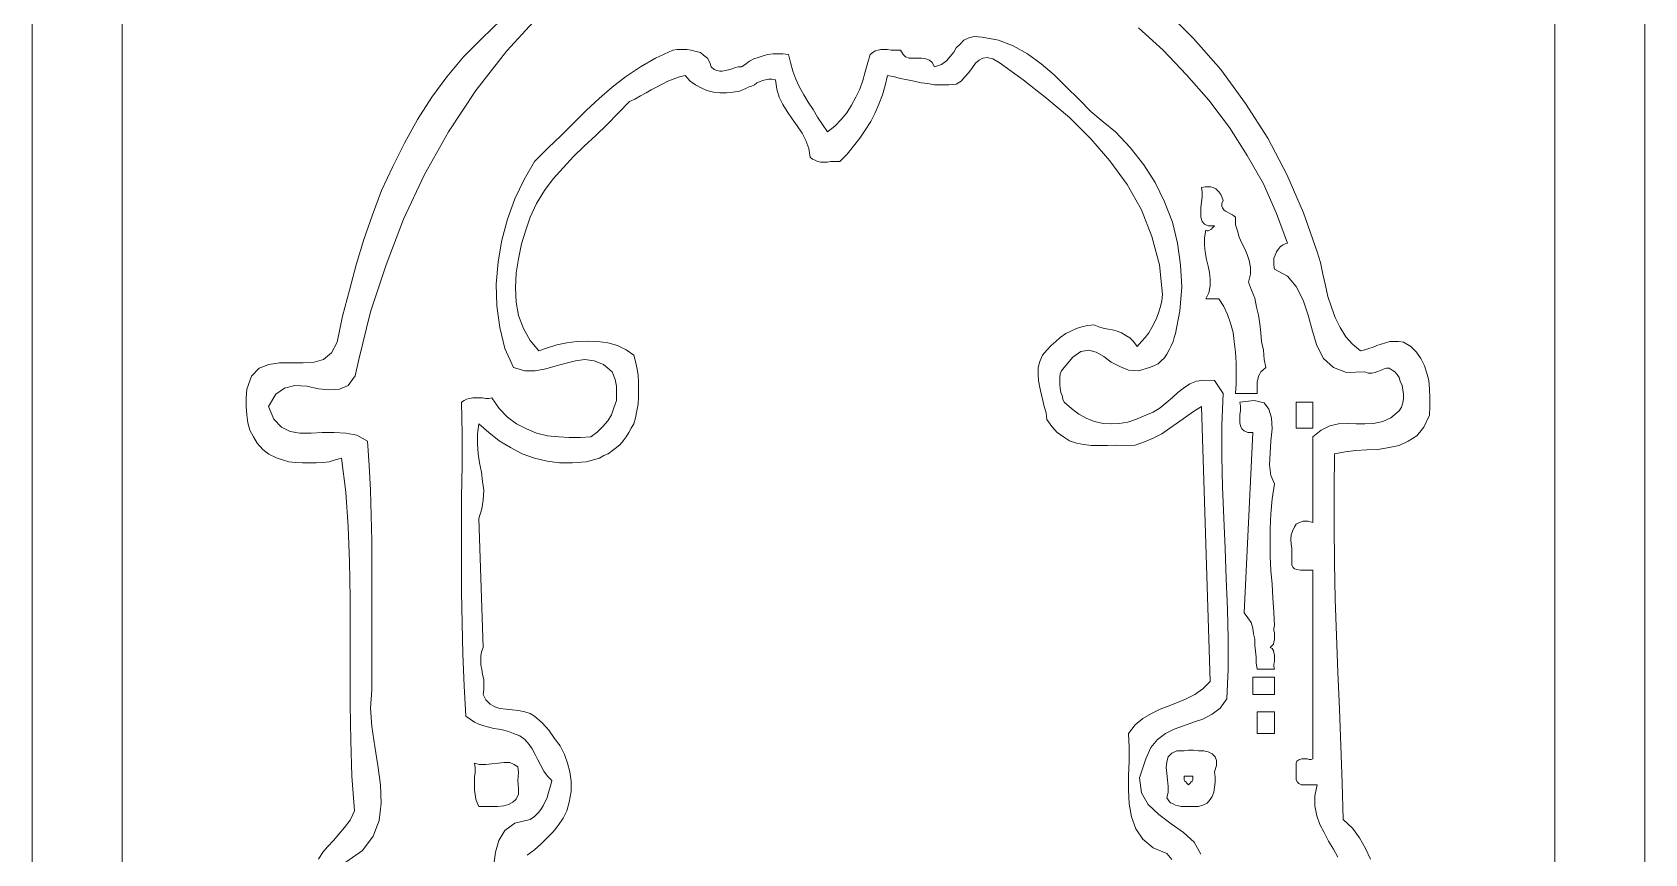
# Model space of a CAD drawing. Header units: millimetres. Extents: x -102 to 1947, y 0 to 1377.
# Drawn here: x 1320.8 to 1607.7, y 926.6 to 1072.8 of the extents above; entities that cross this region are included whole.
import ezdxf

# ---------------------------------------------------------------- set-up
doc = ezdxf.new("R2010")
doc.units = ezdxf.units.MM
doc.layers.add('ceco.net 341', color=7, linetype='Continuous', lineweight=5)

# ---------------------------------------------------------------- blocks, each defined once
blk = doc.blocks.new('A$C00E300AF')
for p, q in [((-210.33, 1485.83), (-208.56, 1486.71)), ((-208.56, 1486.71), (-206.58, 1487.15)), ((-206.58, 1487.15), (-203.71, 1486.93)), ((-203.71, 1486.93), (-197.99, 1485.83)), ((-320.07, 1479.44), (-313.9, 1482.3)), ((-313.9, 1482.3), (-312.35, 1482.52)), ((-312.35, 1482.52), (-310.59, 1482.52)), ((-310.59, 1482.52), (-308.83, 1482.52)), ((-308.83, 1482.52), (-307.29, 1482.3)), ((-307.29, 1482.3), (-305.52, 1481.86)), ((-305.52, 1481.86), (-303.98, 1481.42)), ((-303.98, 1481.42), (-302.88, 1480.54)), ((-281.72, 1480.32), (-280.18, 1480.76)), ((-280.18, 1480.76), (-278.2, 1480.98)), ((-278.2, 1480.98), (-276.43, 1480.98)), ((-276.43, 1480.98), (-274.67, 1480.98)), ((-274.67, 1480.98), (-272.69, 1480.76)), ((-272.69, 1480.76), (-272.03, 1477.89)), ((-244.48, 1477.89), (-243.6, 1480.76)), ((-243.6, 1480.76), (-242.72, 1481.42)), ((-242.72, 1481.42), (-241.84, 1482.08)), ((-241.84, 1482.08), (-240.74, 1482.3)), ((-240.74, 1482.3), (-239.85, 1482.52)), ((-239.85, 1482.52), (-238.53, 1482.52)), ((-238.53, 1482.52), (-237.43, 1482.52)), ((-237.43, 1482.52), (-236.11, 1482.3)), ((-236.11, 1482.3), (-235.01, 1482.3)), ((-235.01, 1482.3), (-233.9, 1482.3)), ((-233.9, 1482.3), (-232.8, 1482.3)), ((-232.8, 1482.3), (-231.92, 1480.76)), ((-231.92, 1480.76), (-231.04, 1479.88)), ((-215.17, 1480.1), (-213.85, 1481.64)), ((-213.85, 1481.64), (-212.97, 1483.18)), ((-212.97, 1483.18), (-211.65, 1484.5)), ((-211.65, 1484.5), (-210.33, 1485.83)), ((-197.99, 1485.83), (-192.7, 1483.84)), ((-192.7, 1483.84), (-187.63, 1480.98)), ((-187.63, 1480.98), (-182.78, 1477.45)), ((-330.64, 1472.83), (-325.35, 1476.35)), ((-325.35, 1476.35), (-320.07, 1479.44)), ((-302.88, 1480.54), (-301.56, 1479.44)), ((-301.56, 1479.44), (-300.67, 1477.89)), ((-300.67, 1477.89), (-300.23, 1476.35)), ((-300.23, 1476.35), (-299.13, 1475.47)), ((-299.13, 1475.47), (-298.25, 1475.03)), ((-298.25, 1475.03), (-297.15, 1474.81)), ((-296.27, 1474.81), (-294.94, 1475.03)), ((-294.94, 1475.03), (-294.06, 1475.25)), ((-294.06, 1475.25), (-292.74, 1475.69)), ((-292.74, 1475.69), (-291.64, 1476.13)), ((-291.64, 1476.13), (-290.54, 1476.35)), ((-290.54, 1476.35), (-289.44, 1476.35)), ((-289.44, 1476.35), (-288.11, 1477.23)), ((-288.11, 1477.23), (-286.57, 1478.33)), ((-286.57, 1478.33), (-285.03, 1479.22)), ((-285.03, 1479.22), (-283.49, 1479.66)), ((-283.49, 1479.66), (-281.72, 1480.32)), ((-272.03, 1477.89), (-271.15, 1474.81)), ((-245.36, 1474.59), (-244.48, 1477.89)), ((-231.04, 1479.88), (-229.72, 1479.44)), ((-229.72, 1479.44), (-228.17, 1479.44)), ((-228.17, 1479.44), (-226.85, 1479.44)), ((-226.85, 1479.44), (-225.31, 1479.44)), ((-225.31, 1479.44), (-223.77, 1479.22)), ((-223.77, 1479.22), (-222.45, 1478.78)), ((-222.45, 1478.78), (-221.56, 1477.89)), ((-221.56, 1477.89), (-220.68, 1476.35)), ((-220.68, 1476.35), (-218.26, 1477.23)), ((-218.26, 1477.23), (-216.5, 1478.55)), ((-216.5, 1478.55), (-215.17, 1480.1)), ((-182.78, 1477.45), (-178.15, 1473.49)), ((-340.12, 1465.11), (-335.49, 1469.08)), ((-335.49, 1469.08), (-330.64, 1472.83)), ((-297.15, 1474.81), (-296.27, 1474.81)), ((-271.15, 1474.81), (-270.04, 1471.94)), ((-270.04, 1471.94), (-268.72, 1469.08)), ((-268.72, 1469.08), (-267.18, 1466.43)), ((-247.35, 1468.42), (-246.24, 1471.5)), ((-246.24, 1471.5), (-245.36, 1474.59)), ((-178.15, 1473.49), (-173.75, 1469.08)), ((-173.75, 1469.08), (-169.34, 1464.89)), ((-344.53, 1460.93), (-340.12, 1465.11)), ((-267.18, 1466.43), (-265.64, 1463.79)), ((-265.64, 1463.79), (-263.87, 1461.15)), ((-250.21, 1462.69), (-248.67, 1465.55)), ((-248.67, 1465.55), (-247.35, 1468.42)), ((-169.34, 1464.89), (-165.15, 1460.49)), ((-348.93, 1456.52), (-344.53, 1460.93)), ((-263.87, 1461.15), (-262.33, 1458.5)), ((-262.33, 1458.5), (-260.57, 1455.86)), ((-256.16, 1455.2), (-253.96, 1457.62)), ((-253.96, 1457.62), (-251.97, 1460.04)), ((-251.97, 1460.04), (-250.21, 1462.69)), ((-165.15, 1460.49), (-160.74, 1456.74)), ((-358.19, 1447.48), (-353.56, 1451.89)), ((-353.56, 1451.89), (-348.93, 1456.52)), ((-260.57, 1455.86), (-258.81, 1453.21)), ((-258.81, 1453.21), (-256.16, 1455.2)), ((-160.74, 1456.74), (-156.34, 1453.21)), ((-156.34, 1453.21), (-151.05, 1447.7)), ((-363.04, 1442.64), (-358.19, 1447.48)), ((-151.05, 1447.7), (-146.2, 1441.53)), ((-366.78, 1436.25), (-363.04, 1442.64)), ((-146.2, 1441.53), (-142.23, 1435.14)), ((-370.09, 1429.41), (-366.78, 1436.25)), ((-142.23, 1435.14), (-138.93, 1428.31)), ((-372.73, 1422.14), (-370.09, 1429.41)), ((-125.71, 1433.38), (-124.38, 1433.6)), ((-125.49, 1431.84), (-125.71, 1433.38)), ((-125.71, 1428.31), (-125.49, 1430.08)), ((-125.49, 1430.08), (-125.49, 1431.84)), ((-124.38, 1433.6), (-123.28, 1433.6)), ((-123.28, 1433.6), (-122.4, 1433.6)), ((-122.4, 1433.6), (-121.52, 1433.38)), ((-121.52, 1433.38), (-120.64, 1432.94)), ((-120.64, 1432.94), (-119.98, 1432.28)), ((-119.98, 1432.28), (-119.54, 1431.84)), ((-119.54, 1431.84), (-118.88, 1430.96)), ((-118.88, 1430.96), (-118.43, 1430.08)), ((-118.43, 1430.08), (-117.99, 1428.75)), ((-138.93, 1428.31), (-136.06, 1421.04)), ((-125.93, 1426.33), (-125.71, 1428.31)), ((-125.93, 1424.35), (-125.93, 1426.33)), ((-125.93, 1422.8), (-125.93, 1424.35)), ((-117.99, 1428.75), (-118.43, 1427.65)), ((-118.43, 1427.65), (-118.43, 1426.77)), ((-118.43, 1426.77), (-118.21, 1426.11)), ((-118.21, 1426.11), (-117.77, 1425.45)), ((-117.77, 1425.45), (-117.11, 1425.01)), ((-117.11, 1425.01), (-116.45, 1424.57)), ((-116.45, 1424.57), (-115.57, 1424.13)), ((-115.57, 1424.13), (-114.69, 1423.68)), ((-114.69, 1423.68), (-114.03, 1423.24)), ((-114.03, 1423.24), (-113.59, 1422.8)), ((-374.72, 1414.65), (-372.73, 1422.14)), ((-136.06, 1421.04), (-134.3, 1413.55)), ((-125.49, 1421.26), (-125.93, 1422.8)), ((-124.6, 1420.38), (-125.49, 1421.26)), ((-123.28, 1419.72), (-124.6, 1420.38)), ((-124.6, 1415.53), (-124.16, 1418.18)), ((-124.16, 1418.18), (-123.72, 1417.96)), ((-123.72, 1417.96), (-123.28, 1417.96)), ((-121.08, 1419.72), (-123.28, 1419.72)), ((-123.28, 1417.96), (-122.84, 1418.18)), ((-122.84, 1418.18), (-122.4, 1418.4)), ((-122.4, 1418.4), (-122.18, 1418.62)), ((-122.18, 1418.62), (-121.74, 1419.06)), ((-121.74, 1419.06), (-121.52, 1419.28)), ((-121.52, 1419.28), (-121.08, 1419.72)), ((-113.59, 1422.8), (-113.59, 1420.16)), ((-113.59, 1420.16), (-112.93, 1417.96)), ((-112.93, 1417.96), (-112.26, 1415.75)), ((-376.04, 1406.94), (-374.72, 1414.65)), ((-134.3, 1413.55), (-133.2, 1405.84)), ((-124.6, 1412.89), (-124.6, 1415.53)), ((-124.38, 1410.46), (-124.6, 1412.89)), ((-112.26, 1415.75), (-111.38, 1413.55)), ((-111.38, 1413.55), (-110.28, 1411.56)), ((-376.7, 1399), (-376.04, 1406.94)), ((-123.94, 1407.82), (-124.38, 1410.46)), ((-123.28, 1405.39), (-123.94, 1407.82)), ((-110.28, 1411.56), (-109.4, 1409.58)), ((-109.4, 1409.58), (-108.74, 1407.38)), ((-108.74, 1407.38), (-108.3, 1404.95)), ((-133.2, 1405.84), (-132.76, 1397.9)), ((-122.84, 1403.19), (-123.28, 1405.39)), ((-122.62, 1400.77), (-122.84, 1403.19)), ((-122.62, 1398.34), (-122.62, 1400.77)), ((-108.3, 1402.53), (-108.96, 1399.67)), ((-108.3, 1404.95), (-108.3, 1402.53)), ((-376.48, 1391.29), (-376.7, 1399)), ((-132.76, 1397.9), (-133.42, 1389.53)), ((-124.16, 1393.72), (-123.06, 1395.92)), ((-123.06, 1395.92), (-122.62, 1398.34)), ((-108.96, 1399.67), (-107.86, 1396.8)), ((-107.86, 1396.8), (-106.76, 1393.94)), ((-375.38, 1383.58), (-376.48, 1391.29)), ((-133.42, 1389.53), (-134.96, 1381.37)), ((-119.54, 1393.72), (-124.16, 1393.72)), ((-117.77, 1391.07), (-119.54, 1393.72)), ((-116.45, 1388.21), (-117.77, 1391.07)), ((-106.76, 1393.94), (-106.09, 1390.85)), ((-106.09, 1390.85), (-105.43, 1387.99)), ((-373.61, 1376.09), (-375.38, 1383.58)), ((-115.35, 1385.12), (-116.45, 1388.21)), ((-114.47, 1381.82), (-115.35, 1385.12)), ((-105.43, 1387.99), (-104.99, 1384.9)), ((-104.99, 1384.9), (-104.55, 1381.6)), ((-135.84, 1378.51), (-136.5, 1376.97)), ((-135.4, 1380.05), (-135.84, 1378.51)), ((-134.96, 1381.37), (-135.4, 1380.05)), ((-114.03, 1378.51), (-114.47, 1381.82)), ((-113.59, 1374.76), (-114.03, 1378.51)), ((-104.55, 1381.6), (-104.33, 1378.51)), ((-104.33, 1378.51), (-103.67, 1375.43)), ((-370.53, 1369.26), (-373.61, 1376.09)), ((-348.49, 1371.68), (-351.8, 1370.8)), ((-345.19, 1372.12), (-348.49, 1371.68)), ((-341.88, 1371.68), (-345.19, 1372.12)), ((-338.58, 1370.36), (-341.88, 1371.68)), ((-171.54, 1373), (-174.63, 1369.26)), ((-168.68, 1374.98), (-171.54, 1373)), ((-165.81, 1375.43), (-168.68, 1374.98)), ((-163.17, 1374.76), (-165.81, 1375.43)), ((-160.52, 1373.22), (-163.17, 1374.76)), ((-157.88, 1371.24), (-160.52, 1373.22)), ((-140.03, 1371.68), (-141.13, 1370.58)), ((-138.93, 1372.78), (-140.03, 1371.68)), ((-138.05, 1374.1), (-138.93, 1372.78)), ((-137.17, 1375.65), (-138.05, 1374.1)), ((-136.5, 1376.97), (-137.17, 1375.65)), ((-113.37, 1371.02), (-113.59, 1374.76)), ((-103.67, 1375.43), (-103.45, 1372.12)), ((-103.45, 1372.12), (-102.79, 1369.26)), ((-366.56, 1368.15), (-370.53, 1369.26)), ((-362.82, 1368.15), (-366.56, 1368.15)), ((-359.07, 1368.81), (-362.82, 1368.15)), ((-355.32, 1369.92), (-359.07, 1368.81)), ((-351.8, 1370.8), (-355.32, 1369.92)), ((-335.49, 1367.71), (-338.58, 1370.36)), ((-334.39, 1365.07), (-335.49, 1367.71)), ((-175.95, 1367.05), (-176.17, 1365.73)), ((-175.51, 1368.15), (-175.95, 1367.05)), ((-174.63, 1369.26), (-175.51, 1368.15)), ((-154.79, 1369.7), (-157.88, 1371.24)), ((-151.71, 1368.37), (-154.79, 1369.7)), ((-148.18, 1368.15), (-151.71, 1368.37)), ((-144.22, 1369.26), (-148.18, 1368.15)), ((-142.67, 1369.92), (-144.22, 1369.26)), ((-141.13, 1370.58), (-142.67, 1369.92)), ((-113.37, 1367.27), (-113.37, 1371.02)), ((-113.37, 1363.53), (-113.37, 1367.27)), ((-105.43, 1366.17), (-105.65, 1365.07)), ((-104.99, 1367.05), (-105.43, 1366.17)), ((-104.55, 1367.71), (-104.99, 1367.05)), ((-103.89, 1368.37), (-104.55, 1367.71)), ((-102.79, 1369.26), (-103.89, 1368.37)), ((-333.95, 1362.64), (-334.39, 1365.07)), ((-333.95, 1360), (-333.95, 1362.64)), ((-176.17, 1365.73), (-176.17, 1364.41)), ((-176.17, 1364.41), (-176.17, 1363.08)), ((-176.17, 1363.08), (-175.95, 1361.98)), ((-175.95, 1361.98), (-175.73, 1360.44)), ((-175.73, 1360.44), (-175.29, 1359.34)), ((-136.06, 1358.68), (-134.08, 1360.44)), ((-134.08, 1360.44), (-132.1, 1361.98)), ((-132.1, 1361.98), (-129.89, 1363.53)), ((-129.89, 1363.53), (-127.47, 1364.41)), ((-127.47, 1364.41), (-124.6, 1364.85)), ((-124.6, 1364.85), (-121.08, 1364.63)), ((-121.08, 1364.63), (-117.99, 1360)), ((-113.59, 1360), (-113.37, 1363.53)), ((-105.65, 1365.07), (-105.87, 1364.19)), ((-105.87, 1364.19), (-105.87, 1363.08)), ((-105.87, 1363.08), (-105.87, 1361.98)), ((-105.87, 1361.98), (-105.87, 1361.1)), ((-105.87, 1361.1), (-105.87, 1360)), ((-389.04, 1356.91), (-388.16, 1357.58)), ((-388.82, 1345.68), (-389.04, 1356.91)), ((-388.16, 1357.58), (-387.28, 1358.02)), ((-387.28, 1358.02), (-386.17, 1358.24)), ((-386.17, 1358.24), (-385.07, 1358.46)), ((-385.07, 1358.46), (-383.97, 1358.46)), ((-383.97, 1358.46), (-382.87, 1358.46)), ((-382.87, 1358.46), (-381.55, 1358.46)), ((-381.55, 1358.46), (-380.45, 1358.24)), ((-380.45, 1358.24), (-379.34, 1358.24)), ((-379.34, 1358.24), (-378.24, 1358.46)), ((-378.24, 1358.46), (-375.6, 1354.71)), ((-375.6, 1354.71), (-372.73, 1351.63)), ((-335.71, 1352.51), (-334.83, 1354.93)), ((-334.83, 1354.93), (-333.95, 1357.58)), ((-333.95, 1357.58), (-333.95, 1360)), ((-175.29, 1359.34), (-175.07, 1358.02)), ((-175.07, 1358.02), (-174.63, 1356.91)), ((-174.63, 1356.91), (-171.98, 1354.71)), ((-171.98, 1354.71), (-169.34, 1352.73)), ((-142.89, 1353.39), (-140.47, 1354.93)), ((-140.47, 1354.93), (-138.27, 1356.69)), ((-138.27, 1356.69), (-136.06, 1358.68)), ((-117.99, 1360), (-118.43, 1348.76)), ((-105.87, 1360), (-113.59, 1360)), ((-112.04, 1356.91), (-106.98, 1357.58)), ((-111.82, 1355.59), (-112.04, 1356.91)), ((-111.82, 1354.05), (-111.82, 1355.59)), ((-106.98, 1357.58), (-103.45, 1356.69)), ((-103.45, 1356.69), (-101.69, 1354.49)), ((-101.69, 1354.49), (-100.81, 1351.41)), ((-91.99, 1356.91), (-86.04, 1356.91)), ((-91.99, 1347.66), (-91.99, 1356.91)), ((-86.04, 1356.91), (-86.04, 1347.66)), ((-372.73, 1351.63), (-369.43, 1349.2)), ((-369.43, 1349.2), (-365.9, 1347.44)), ((-338.8, 1348.32), (-337.03, 1350.3)), ((-337.03, 1350.3), (-335.71, 1352.51)), ((-169.34, 1352.73), (-166.47, 1351.19)), ((-166.47, 1351.19), (-163.83, 1350.08)), ((-163.83, 1350.08), (-160.74, 1349.42)), ((-160.74, 1349.42), (-157.88, 1349.2)), ((-157.88, 1349.2), (-155.01, 1349.42)), ((-155.01, 1349.42), (-151.93, 1349.86)), ((-151.93, 1349.86), (-148.84, 1350.96)), ((-148.84, 1350.96), (-145.54, 1352.29)), ((-145.54, 1352.29), (-142.89, 1353.39)), ((-118.43, 1348.76), (-118.43, 1337.74)), ((-112.04, 1352.51), (-111.82, 1354.05)), ((-112.04, 1351.19), (-112.04, 1352.51)), ((-112.04, 1349.64), (-112.04, 1351.19)), ((-111.82, 1348.54), (-112.04, 1349.64)), ((-100.81, 1351.41), (-100.59, 1347.44)), ((-388.82, 1334.44), (-388.82, 1345.68)), ((-365.9, 1347.44), (-362.38, 1345.9)), ((-362.38, 1345.9), (-358.41, 1345.02)), ((-358.41, 1345.02), (-354.44, 1344.57)), ((-354.44, 1344.57), (-350.7, 1344.35)), ((-350.7, 1344.35), (-346.73, 1344.35)), ((-346.73, 1344.35), (-342.98, 1344.57)), ((-342.98, 1344.57), (-340.78, 1346.34)), ((-340.78, 1346.34), (-338.8, 1348.32)), ((-111.38, 1347.44), (-111.82, 1348.54)), ((-110.5, 1346.78), (-111.38, 1347.44)), ((-109.18, 1346.12), (-110.5, 1346.78)), ((-110.5, 1281.99), (-107.42, 1346.12)), ((-107.42, 1346.12), (-109.18, 1346.12)), ((-101.03, 1343.25), (-101.25, 1338.85)), ((-100.59, 1347.44), (-101.03, 1343.25)), ((-86.04, 1347.66), (-91.99, 1347.66)), ((-118.43, 1337.74), (-118.21, 1326.73)), ((-101.25, 1338.85), (-101.47, 1334.66)), ((-389.04, 1323.2), (-388.82, 1334.44)), ((-101.47, 1334.66), (-101.03, 1330.91)), ((-118.21, 1326.73), (-117.77, 1315.71)), ((-101.03, 1330.91), (-99.7, 1327.83)), ((-99.7, 1327.83), (-100.59, 1322.54)), ((-389.04, 1311.96), (-389.04, 1323.2)), ((-100.59, 1322.54), (-101.03, 1317.25)), ((-117.77, 1315.71), (-117.33, 1304.91)), ((-101.03, 1317.25), (-101.25, 1311.96)), ((-389.04, 1300.72), (-389.04, 1311.96)), ((-101.25, 1311.96), (-101.25, 1306.89)), ((-117.33, 1304.91), (-116.89, 1294.11)), ((-101.25, 1306.89), (-101.25, 1302.04)), ((-389.04, 1289.48), (-389.04, 1300.72)), ((-101.25, 1302.04), (-101.03, 1296.98)), ((-101.03, 1296.98), (-100.59, 1292.13)), ((-116.89, 1294.11), (-116.45, 1283.31)), ((-100.59, 1292.13), (-100.36, 1287.28)), ((-388.82, 1278.25), (-389.04, 1289.48)), ((-100.36, 1287.28), (-99.92, 1282.21)), ((-116.45, 1283.31), (-116.23, 1272.74)), ((-109.18, 1280.23), (-110.5, 1281.99)), ((-108.08, 1278.47), (-109.18, 1280.23)), ((-99.92, 1282.21), (-99.7, 1277.36)), ((-388.6, 1267.23), (-388.82, 1278.25)), ((-107.42, 1276.48), (-108.08, 1278.47)), ((-107.2, 1274.5), (-107.42, 1276.48)), ((-106.76, 1272.52), (-107.2, 1274.5)), ((-99.7, 1277.36), (-99.92, 1276.48)), ((-99.92, 1276.48), (-99.92, 1275.6)), ((-99.92, 1275.6), (-99.7, 1274.94)), ((-99.7, 1274.94), (-99.7, 1274.06)), ((-99.7, 1274.06), (-99.7, 1273.18)), ((-116.23, 1272.74), (-116.23, 1261.94)), ((-106.76, 1270.31), (-106.76, 1272.52)), ((-106.53, 1268.33), (-106.76, 1270.31)), ((-106.31, 1266.13), (-106.53, 1268.33)), ((-100.59, 1270.31), (-101.25, 1269.65)), ((-101.25, 1269.65), (-100.59, 1269.21)), ((-100.14, 1270.75), (-100.59, 1270.31)), ((-100.59, 1269.21), (-100.14, 1268.55)), ((-99.92, 1271.63), (-100.14, 1270.75)), ((-100.14, 1268.55), (-99.92, 1267.67)), ((-99.7, 1272.3), (-99.92, 1271.63)), ((-99.7, 1273.18), (-99.7, 1272.3)), ((-388.16, 1255.99), (-388.6, 1267.23)), ((-106.31, 1264.14), (-106.31, 1266.13)), ((-105.87, 1261.94), (-106.31, 1264.14)), ((-99.92, 1267.67), (-99.7, 1267.01)), ((-99.7, 1264.58), (-99.92, 1263.7)), ((-99.92, 1263.7), (-99.92, 1262.82)), ((-99.92, 1262.82), (-99.7, 1261.94)), ((-99.7, 1267.01), (-99.7, 1266.13)), ((-99.7, 1266.13), (-99.7, 1265.46)), ((-99.7, 1265.46), (-99.7, 1264.58)), ((-116.23, 1261.94), (-116.67, 1251.36)), ((-107.42, 1259.07), (-99.7, 1259.07)), ((-107.42, 1252.9), (-107.42, 1259.07)), ((-99.7, 1261.94), (-105.87, 1261.94)), ((-99.7, 1259.07), (-99.7, 1252.9)), ((-387.5, 1245.19), (-388.16, 1255.99)), ((-116.67, 1251.36), (-119.1, 1248.06)), ((-99.7, 1252.9), (-107.42, 1252.9)), ((-121.96, 1245.85), (-125.27, 1244.09)), ((-119.1, 1248.06), (-121.96, 1245.85)), ((-105.87, 1246.73), (-99.7, 1246.73)), ((-105.87, 1239.02), (-105.87, 1246.73)), ((-99.7, 1246.73), (-99.7, 1239.02)), ((-385.95, 1244.09), (-387.5, 1245.19)), ((-384.41, 1242.99), (-385.95, 1244.09)), ((-382.87, 1242.33), (-384.41, 1242.99)), ((-381.11, 1241.67), (-382.87, 1242.33)), ((-379.34, 1241.22), (-381.11, 1241.67)), ((-377.58, 1240.78), (-379.34, 1241.22)), ((-375.82, 1240.56), (-377.58, 1240.78)), ((-374.05, 1240.12), (-375.82, 1240.56)), ((-372.29, 1239.68), (-374.05, 1240.12)), ((-370.53, 1239.02), (-372.29, 1239.68)), ((-135.4, 1240.56), (-138.49, 1239.02)), ((-132.1, 1241.67), (-135.4, 1240.56)), ((-128.57, 1242.99), (-132.1, 1241.67)), ((-125.27, 1244.09), (-128.57, 1242.99)), ((-368.33, 1238.14), (-370.53, 1239.02)), ((-366.56, 1236.82), (-368.33, 1238.14)), ((-365.02, 1235.05), (-366.56, 1236.82)), ((-363.92, 1233.51), (-365.02, 1235.05)), ((-143.78, 1233.95), (-145.54, 1229.99)), ((-141.35, 1236.82), (-143.78, 1233.95)), ((-138.49, 1239.02), (-141.35, 1236.82)), ((-99.7, 1239.02), (-105.87, 1239.02)), ((-384.19, 1226.9), (-384.41, 1228.44)), ((-384.41, 1228.44), (-382.65, 1228)), ((-380.45, 1228), (-378.24, 1228.22)), ((-378.24, 1228.22), (-376.04, 1228.44)), ((-376.04, 1228.44), (-373.83, 1228.66)), ((-373.83, 1228.66), (-371.85, 1228.66)), ((-371.85, 1228.66), (-370.31, 1228)), ((-362.82, 1231.53), (-363.92, 1233.51)), ((-361.93, 1229.55), (-362.82, 1231.53)), ((-360.83, 1227.56), (-361.93, 1229.55)), ((-145.54, 1229.99), (-147.74, 1223.15)), ((-138.27, 1226.9), (-138.05, 1228.88)), ((-138.05, 1228.88), (-137.61, 1230.65)), ((-137.61, 1230.65), (-136.28, 1231.97)), ((-136.28, 1231.97), (-134.52, 1232.85)), ((-134.52, 1232.85), (-131.88, 1232.85)), ((-131.88, 1232.85), (-130.33, 1233.07)), ((-130.33, 1233.07), (-128.57, 1233.07)), ((-128.57, 1233.07), (-126.81, 1232.85)), ((-126.81, 1232.85), (-124.83, 1232.85)), ((-124.83, 1232.85), (-123.28, 1232.41)), ((-123.28, 1232.41), (-121.96, 1231.75)), ((-121.96, 1231.75), (-120.86, 1230.65)), ((-120.86, 1230.65), (-120.42, 1229.32)), ((-120.42, 1229.32), (-120.42, 1227.56)), ((-384.41, 1223.6), (-384.19, 1225.14)), ((-384.41, 1222.05), (-384.41, 1223.6)), ((-384.19, 1225.14), (-384.19, 1226.9)), ((-382.65, 1228), (-380.45, 1228)), ((-370.31, 1228), (-368.99, 1227.12)), ((-368.99, 1227.12), (-368.77, 1225.14)), ((-368.77, 1225.14), (-368.99, 1222.27)), ((-359.73, 1225.58), (-360.83, 1227.56)), ((-358.41, 1223.82), (-359.73, 1225.58)), ((-356.87, 1222.27), (-358.41, 1223.82)), ((-147.74, 1223.15), (-147.08, 1217.87)), ((-138.05, 1224.7), (-138.27, 1226.9)), ((-137.83, 1222.49), (-138.05, 1224.7)), ((-137.61, 1220.07), (-137.83, 1222.49)), ((-120.42, 1227.56), (-121.08, 1225.36)), ((-121.08, 1225.36), (-120.86, 1223.38)), ((-120.86, 1223.38), (-120.86, 1221.61)), ((-384.41, 1220.29), (-384.41, 1222.05)), ((-384.41, 1218.75), (-384.41, 1220.29)), ((-384.19, 1217.21), (-384.41, 1218.75)), ((-383.97, 1215.66), (-384.19, 1217.21)), ((-368.77, 1217.43), (-369.65, 1215.66)), ((-368.99, 1222.27), (-368.77, 1219.41)), ((-368.77, 1219.41), (-368.77, 1217.43)), ((-358.63, 1216.1), (-358.19, 1217.65)), ((-358.19, 1217.65), (-357.75, 1219.19)), ((-357.75, 1219.19), (-357.31, 1220.73)), ((-357.31, 1220.73), (-356.87, 1222.27)), ((-147.08, 1217.87), (-144.66, 1213.68)), ((-138.05, 1216.1), (-137.61, 1218.09)), ((-137.61, 1218.09), (-137.61, 1220.07)), ((-121.3, 1218.09), (-121.96, 1216.54)), ((-121.08, 1219.85), (-121.3, 1218.09)), ((-120.86, 1221.61), (-121.08, 1219.85)), ((-383.53, 1214.34), (-383.97, 1215.66)), ((-382.87, 1213.02), (-383.53, 1214.34)), ((-380.67, 1213.02), (-382.87, 1213.02)), ((-378.24, 1213.02), (-380.67, 1213.02)), ((-376.26, 1213.02), (-378.24, 1213.02)), ((-374.05, 1213.24), (-376.26, 1213.02)), ((-372.29, 1213.68), (-374.05, 1213.24)), ((-370.75, 1214.56), (-372.29, 1213.68)), ((-369.65, 1215.66), (-370.75, 1214.56)), ((-361.71, 1210.81), (-360.83, 1211.92)), ((-360.83, 1211.92), (-359.95, 1213.24)), ((-359.95, 1213.24), (-359.29, 1214.78)), ((-359.29, 1214.78), (-358.63, 1216.1)), ((-144.66, 1213.68), (-140.91, 1210.15)), ((-137.39, 1215), (-138.05, 1216.1)), ((-136.72, 1214.34), (-137.39, 1215)), ((-135.84, 1213.9), (-136.72, 1214.34)), ((-134.96, 1213.46), (-135.84, 1213.9)), ((-133.86, 1213.24), (-134.96, 1213.46)), ((-132.98, 1213.02), (-133.86, 1213.24)), ((-131.88, 1213.02), (-132.98, 1213.02)), ((-131, 1213.02), (-131.88, 1213.02)), ((-129.89, 1213.02), (-131, 1213.02)), ((-128.79, 1213.02), (-129.89, 1213.02)), ((-126.81, 1213.02), (-128.79, 1213.02)), ((-125.27, 1213.46), (-126.81, 1213.02)), ((-123.72, 1214.12), (-125.27, 1213.46)), ((-122.62, 1215.44), (-123.72, 1214.12)), ((-121.96, 1216.54), (-122.62, 1215.44)), ((-373.61, 1204.42), (-370.09, 1207.07)), ((-370.09, 1207.07), (-364.58, 1208.39)), ((-364.58, 1208.39), (-363.04, 1209.49)), ((-363.04, 1209.49), (-361.71, 1210.81)), ((-140.91, 1210.15), (-136.5, 1206.85)), ((-136.5, 1206.85), (-132.1, 1203.76)), ((-376.92, 1196.71), (-375.82, 1200.9)), ((-375.82, 1200.9), (-373.61, 1204.42)), ((-132.1, 1203.76), (-128.35, 1200.24)), ((-128.35, 1200.24), (-125.93, 1196.05)), ((-377.58, 1192.3), (-376.92, 1196.71))]:
    blk.add_line(p, q)
at = {"layer": 'ceco.net 341'}
for p, q in [((-374.94, 1493.1), (-381.77, 1486.49)), ((-372.95, 1482.08), (-360.83, 1495.3)), ((-128.57, 1486.49), (-139.15, 1497.07)), ((-381.77, 1486.49), (-388.38, 1479.88)), ((-148.18, 1490.23), (-139.37, 1482.3)), ((-118.88, 1475.47), (-128.57, 1486.49)), ((-383.97, 1467.98), (-372.95, 1482.08)), ((-139.37, 1482.3), (-131, 1473.49)), ((-388.38, 1479.88), (-394.33, 1472.83)), ((-208.56, 1474.37), (-207.24, 1476.13)), ((-207.24, 1476.13), (-206.14, 1477.67)), ((-206.14, 1477.67), (-204.82, 1478.78)), ((-204.82, 1478.78), (-203.49, 1479.44)), ((-203.49, 1479.44), (-201.95, 1479.66)), ((-201.95, 1479.66), (-199.97, 1479.22)), ((-199.97, 1479.22), (-197.76, 1477.89)), ((-197.76, 1477.89), (-189.17, 1471.72)), ((-110.06, 1463.35), (-118.88, 1475.47)), ((-394.33, 1472.83), (-399.62, 1465.55)), ((-321.61, 1468.2), (-319.63, 1469.08)), ((-319.63, 1469.08), (-317.64, 1470.18)), ((-317.64, 1470.18), (-315.66, 1471.28)), ((-315.66, 1471.28), (-313.68, 1471.94)), ((-313.68, 1471.94), (-311.47, 1472.83)), ((-311.47, 1472.83), (-309.49, 1473.27)), ((-309.49, 1473.27), (-307.73, 1471.28)), ((-307.73, 1471.28), (-305.74, 1469.96)), ((-305.74, 1469.96), (-303.76, 1468.86)), ((-287.89, 1468.64), (-287.01, 1469.08)), ((-287.01, 1469.08), (-285.91, 1469.52)), ((-285.91, 1469.52), (-284.81, 1469.96)), ((-284.81, 1469.96), (-283.93, 1470.62)), ((-283.93, 1470.62), (-283.05, 1471.06)), ((-283.05, 1471.06), (-281.94, 1471.5)), ((-281.94, 1471.5), (-280.84, 1471.72)), ((-280.84, 1471.72), (-279.74, 1471.94)), ((-279.74, 1471.94), (-278.64, 1471.94)), ((-278.64, 1471.94), (-277.32, 1471.72)), ((-277.32, 1471.72), (-276.88, 1468.42)), ((-239.19, 1466.43), (-238.31, 1469.74)), ((-238.31, 1469.74), (-237.43, 1473.27)), ((-237.43, 1473.27), (-235.01, 1472.83)), ((-235.01, 1472.83), (-232.8, 1472.16)), ((-232.8, 1472.16), (-230.38, 1471.72)), ((-230.38, 1471.72), (-227.95, 1471.28)), ((-227.95, 1471.28), (-225.53, 1470.62)), ((-225.53, 1470.62), (-223.11, 1470.4)), ((-223.11, 1470.4), (-220.68, 1469.96)), ((-220.68, 1469.96), (-218.26, 1469.96)), ((-218.26, 1469.96), (-215.61, 1469.96)), ((-215.61, 1469.96), (-212.97, 1470.18)), ((-212.97, 1470.18), (-211.21, 1471.28)), ((-211.21, 1471.28), (-209.88, 1472.83)), ((-209.88, 1472.83), (-208.56, 1474.37)), ((-189.17, 1471.72), (-180.8, 1465.11)), ((-131, 1473.49), (-123.06, 1464.45)), ((-399.62, 1465.55), (-404.69, 1457.62)), ((-393.67, 1453.21), (-383.97, 1467.98)), ((-333.29, 1459.82), (-329.32, 1464.01)), ((-329.32, 1464.01), (-327.34, 1464.89)), ((-327.34, 1464.89), (-325.35, 1465.99)), ((-325.35, 1465.99), (-323.37, 1467.1)), ((-323.37, 1467.1), (-321.61, 1468.2)), ((-303.76, 1468.86), (-301.78, 1467.98)), ((-301.78, 1467.98), (-299.35, 1467.32)), ((-299.35, 1467.32), (-297.15, 1467.1)), ((-297.15, 1467.1), (-294.72, 1467.1)), ((-294.72, 1467.1), (-292.52, 1467.32)), ((-292.52, 1467.32), (-290.1, 1467.76)), ((-290.1, 1467.76), (-287.89, 1468.64)), ((-276.88, 1468.42), (-275.99, 1465.55)), ((-275.99, 1465.55), (-274.67, 1462.91)), ((-240.52, 1463.13), (-239.19, 1466.43)), ((-180.8, 1465.11), (-172.64, 1458.28)), ((-123.06, 1464.45), (-115.79, 1454.76)), ((-102.13, 1451.01), (-110.06, 1463.35)), ((-404.69, 1457.62), (-409.31, 1449.25)), ((-337.25, 1455.86), (-333.29, 1459.82)), ((-274.67, 1462.91), (-273.13, 1460.49)), ((-273.13, 1460.49), (-271.37, 1457.84)), ((-271.37, 1457.84), (-269.6, 1455.42)), ((-243.38, 1456.96), (-241.84, 1460.04)), ((-241.84, 1460.04), (-240.52, 1463.13)), ((-172.64, 1458.28), (-165.15, 1450.79)), ((-402.26, 1438.01), (-393.67, 1453.21)), ((-345.41, 1448.14), (-341.22, 1451.89)), ((-341.22, 1451.89), (-337.25, 1455.86)), ((-269.6, 1455.42), (-267.84, 1452.77)), ((-267.84, 1452.77), (-266.52, 1450.13)), ((-247.35, 1451.01), (-245.36, 1453.87)), ((-245.36, 1453.87), (-243.38, 1456.96)), ((-115.79, 1454.76), (-109.4, 1444.84)), ((-409.31, 1449.25), (-413.5, 1440.87)), ((-349.15, 1444.4), (-345.41, 1448.14)), ((-266.52, 1450.13), (-265.42, 1447.26)), ((-265.42, 1447.26), (-264.98, 1444.18)), ((-251.75, 1445.28), (-249.55, 1448.14)), ((-249.55, 1448.14), (-247.35, 1451.01)), ((-165.15, 1450.79), (-158.32, 1442.86)), ((-95.3, 1438.01), (-102.13, 1451.01)), ((-413.5, 1440.87), (-417.47, 1432.28)), ((-356.43, 1436.47), (-352.9, 1440.43)), ((-352.9, 1440.43), (-349.15, 1444.4)), ((-264.98, 1444.18), (-264.09, 1443.52)), ((-264.09, 1443.52), (-263.21, 1443.08)), ((-263.21, 1443.08), (-262.33, 1442.64)), ((-262.33, 1442.64), (-261.23, 1442.42)), ((-261.23, 1442.42), (-260.13, 1442.42)), ((-260.13, 1442.42), (-258.81, 1442.42)), ((-258.81, 1442.42), (-257.7, 1442.64)), ((-257.7, 1442.64), (-256.38, 1442.64)), ((-256.38, 1442.64), (-255.28, 1442.64)), ((-255.28, 1442.64), (-254.4, 1442.64)), ((-254.4, 1442.64), (-251.75, 1445.28)), ((-158.32, 1442.86), (-152.15, 1434.48)), ((-109.4, 1444.84), (-103.67, 1434.7)), ((-409.75, 1422.14), (-402.26, 1438.01)), ((-359.51, 1432.28), (-356.43, 1436.47)), ((-103.67, 1434.7), (-99.04, 1424.13)), ((-89.35, 1424.35), (-95.3, 1438.01)), ((-417.47, 1432.28), (-420.77, 1423.68)), ((-362.38, 1427.65), (-359.51, 1432.28)), ((-152.15, 1434.48), (-147.08, 1425.45)), ((-420.77, 1423.68), (-423.86, 1414.87)), ((-364.58, 1422.8), (-362.38, 1427.65)), ((-147.08, 1425.45), (-143.34, 1415.97)), ((-99.04, 1424.13), (-95.08, 1413.55)), ((-84.5, 1410.46), (-89.35, 1424.35)), ((-415.92, 1405.84), (-409.75, 1422.14)), ((-367.66, 1413.33), (-366.12, 1418.18)), ((-366.12, 1418.18), (-364.58, 1422.8)), ((-423.86, 1414.87), (-426.5, 1405.84)), ((-368.77, 1408.04), (-367.66, 1413.33)), ((-143.34, 1415.97), (-140.69, 1405.84)), ((-97.72, 1412.23), (-98.38, 1411.34)), ((-96.84, 1412.89), (-97.72, 1412.23)), ((-95.96, 1413.33), (-96.84, 1412.89)), ((-95.08, 1413.55), (-95.96, 1413.33)), ((-369.65, 1402.97), (-368.77, 1408.04)), ((-99.48, 1409.36), (-99.92, 1408.26)), ((-99.92, 1408.26), (-99.92, 1406.94)), ((-99.92, 1406.94), (-99.92, 1405.61)), ((-99.04, 1410.46), (-99.48, 1409.36)), ((-98.38, 1411.34), (-99.04, 1410.46)), ((-83.4, 1406.72), (-84.5, 1410.46)), ((-82.52, 1402.53), (-83.4, 1406.72)), ((-426.5, 1405.84), (-428.93, 1396.8)), ((-421.43, 1389.09), (-415.92, 1405.84)), ((-369.87, 1397.68), (-369.65, 1402.97)), ((-140.69, 1405.84), (-139.59, 1395.26)), ((-99.92, 1405.61), (-99.7, 1404.29)), ((-99.7, 1404.29), (-95.08, 1401.87)), ((-95.08, 1401.87), (-91.99, 1398.12)), ((-81.63, 1398.56), (-82.52, 1402.53)), ((-428.93, 1396.8), (-431.35, 1387.55)), ((-369.65, 1392.61), (-369.87, 1397.68)), ((-139.59, 1395.26), (-139.81, 1393.05)), ((-91.99, 1398.12), (-89.57, 1393.27)), ((-80.75, 1394.6), (-81.63, 1398.56)), ((-79.43, 1390.85), (-80.75, 1394.6)), ((-425.62, 1372.12), (-421.43, 1389.09)), ((-368.77, 1387.77), (-369.65, 1392.61)), ((-140.91, 1389.09), (-141.57, 1387.1)), ((-140.25, 1391.07), (-140.91, 1389.09)), ((-139.81, 1393.05), (-140.25, 1391.07)), ((-89.57, 1393.27), (-87.8, 1387.99)), ((-78.11, 1387.1), (-79.43, 1390.85)), ((-431.35, 1387.55), (-433.33, 1378.29)), ((-367, 1383.14), (-368.77, 1387.77)), ((-364.58, 1378.95), (-367, 1383.14)), ((-170.22, 1383.14), (-172.2, 1382.26)), ((-168.24, 1383.8), (-170.22, 1383.14)), ((-166.25, 1384.24), (-168.24, 1383.8)), ((-164.05, 1384.46), (-166.25, 1384.24)), ((-162.29, 1383.8), (-164.05, 1384.46)), ((-160.74, 1383.36), (-162.29, 1383.8)), ((-158.98, 1382.92), (-160.74, 1383.36)), ((-143.34, 1383.58), (-144.44, 1381.6)), ((-142.45, 1385.34), (-143.34, 1383.58)), ((-141.57, 1387.1), (-142.45, 1385.34)), ((-87.8, 1387.99), (-86.26, 1382.26)), ((-76.35, 1383.58), (-78.11, 1387.1)), ((-74.36, 1380.27), (-76.35, 1383.58)), ((-433.33, 1378.29), (-435.32, 1374.54)), ((-361.49, 1375.2), (-364.58, 1378.95)), ((-355.1, 1377.41), (-358.41, 1376.31)), ((-351.58, 1378.07), (-355.1, 1377.41)), ((-348.05, 1378.51), (-351.58, 1378.07)), ((-344.31, 1378.73), (-348.05, 1378.51)), ((-340.56, 1378.51), (-344.31, 1378.73)), ((-337.03, 1378.07), (-340.56, 1378.51)), ((-333.51, 1377.19), (-337.03, 1378.07)), ((-177.49, 1378.51), (-179.25, 1377.19)), ((-175.95, 1380.05), (-177.49, 1378.51)), ((-173.97, 1381.37), (-175.95, 1380.05)), ((-172.2, 1382.26), (-173.97, 1381.37)), ((-157.44, 1382.7), (-158.98, 1382.92)), ((-155.68, 1382.26), (-157.44, 1382.7)), ((-154.13, 1381.6), (-155.68, 1382.26)), ((-152.59, 1380.71), (-154.13, 1381.6)), ((-151.27, 1379.83), (-152.59, 1380.71)), ((-149.95, 1378.51), (-151.27, 1379.83)), ((-148.62, 1376.75), (-149.95, 1378.51)), ((-147.08, 1378.51), (-148.62, 1376.75)), ((-145.76, 1380.05), (-147.08, 1378.51)), ((-144.44, 1381.6), (-145.76, 1380.05)), ((-86.26, 1382.26), (-84.72, 1377.19)), ((-71.94, 1377.63), (-74.36, 1380.27)), ((-69.07, 1375.2), (-71.94, 1377.63)), ((-61.8, 1377.63), (-63.34, 1377.19)), ((-60.26, 1378.07), (-61.8, 1377.63)), ((-58.72, 1378.51), (-60.26, 1378.07)), ((-57.17, 1378.51), (-58.72, 1378.51)), ((-55.63, 1378.51), (-57.17, 1378.51)), ((-53.87, 1378.29), (-55.63, 1378.51)), ((-51.22, 1376.75), (-53.87, 1378.29)), ((-438.18, 1372.12), (-441.49, 1371.24)), ((-435.32, 1374.54), (-438.18, 1372.12)), ((-426.94, 1366.39), (-425.62, 1372.12)), ((-358.41, 1376.31), (-361.49, 1375.2)), ((-330.42, 1375.65), (-333.51, 1377.19)), ((-327.78, 1373.66), (-330.42, 1375.65)), ((-327.12, 1371.46), (-327.78, 1373.66)), ((-182.34, 1373.66), (-183.22, 1371.46)), ((-180.8, 1375.43), (-182.34, 1373.66)), ((-179.25, 1377.19), (-180.8, 1375.43)), ((-84.72, 1377.19), (-82.3, 1372.56)), ((-82.3, 1372.56), (-78.77, 1369.26)), ((-67.53, 1375.65), (-69.07, 1375.2)), ((-66.21, 1376.09), (-67.53, 1375.65)), ((-64.67, 1376.53), (-66.21, 1376.09)), ((-63.34, 1377.19), (-64.67, 1376.53)), ((-49.24, 1374.76), (-51.22, 1376.75)), ((-47.7, 1372.56), (-49.24, 1374.76)), ((-46.38, 1369.92), (-47.7, 1372.56)), ((-463.74, 1366.17), (-465.51, 1361.54)), ((-461.1, 1369.03), (-463.74, 1366.17)), ((-457.57, 1370.36), (-461.1, 1369.03)), ((-453.83, 1371.02), (-457.57, 1370.36)), ((-449.64, 1371.02), (-453.83, 1371.02)), ((-445.45, 1371.02), (-449.64, 1371.02)), ((-441.49, 1371.24), (-445.45, 1371.02)), ((-429.37, 1362.86), (-426.94, 1366.39)), ((-326.68, 1369.26), (-327.12, 1371.46)), ((-326.24, 1366.61), (-326.68, 1369.26)), ((-326.02, 1363.97), (-326.24, 1366.61)), ((-183.22, 1371.46), (-183.88, 1369.26)), ((-183.88, 1369.26), (-183.88, 1366.83)), ((-183.88, 1366.83), (-183.66, 1364.63)), ((-78.77, 1369.26), (-74.14, 1367.49)), ((-74.14, 1367.49), (-67.53, 1367.71)), ((-67.53, 1367.71), (-66.43, 1367.27)), ((-66.43, 1367.27), (-65.11, 1367.27)), ((-65.11, 1367.27), (-64.01, 1367.49)), ((-64.01, 1367.49), (-62.9, 1367.93)), ((-62.9, 1367.93), (-61.8, 1368.37)), ((-61.8, 1368.37), (-60.7, 1368.81)), ((-60.7, 1368.81), (-59.82, 1369.03)), ((-59.82, 1369.03), (-58.94, 1369.03)), ((-58.94, 1369.03), (-57.83, 1368.37)), ((-57.83, 1368.37), (-56.95, 1367.71)), ((-56.95, 1367.71), (-56.07, 1366.83)), ((-56.07, 1366.83), (-55.41, 1365.73)), ((-45.49, 1367.27), (-46.38, 1369.92)), ((-44.83, 1364.63), (-45.49, 1367.27)), ((-465.51, 1361.54), (-465.73, 1358.46)), ((-455.15, 1359.78), (-452.06, 1361.98)), ((-452.06, 1361.98), (-448.32, 1362.86)), ((-448.32, 1362.86), (-444.13, 1362.64)), ((-444.13, 1362.64), (-439.94, 1361.76)), ((-439.94, 1361.76), (-435.98, 1361.32)), ((-435.98, 1361.32), (-432.45, 1361.54)), ((-432.45, 1361.54), (-429.37, 1362.86)), ((-326.02, 1361.54), (-326.02, 1363.97)), ((-326.02, 1358.9), (-326.02, 1361.54)), ((-183.66, 1364.63), (-183.22, 1362.2)), ((-183.22, 1362.2), (-182.78, 1360)), ((-55.41, 1365.73), (-54.97, 1364.41)), ((-54.97, 1364.41), (-54.31, 1362.86)), ((-54.31, 1362.86), (-54.09, 1361.32)), ((-54.09, 1361.32), (-53.87, 1359.78)), ((-44.61, 1361.54), (-44.83, 1364.63)), ((-44.39, 1358.46), (-44.61, 1361.54)), ((-465.73, 1358.46), (-465.73, 1355.37)), ((-465.73, 1355.37), (-465.51, 1352.51)), ((-457.79, 1355.37), (-455.15, 1359.78)), ((-455.81, 1350.96), (-457.79, 1355.37)), ((-326.68, 1353.83), (-326.24, 1356.25)), ((-326.24, 1356.25), (-326.02, 1358.9)), ((-182.78, 1360), (-182.12, 1357.58)), ((-182.12, 1357.58), (-181.68, 1355.37)), ((-181.68, 1355.37), (-181.02, 1353.17)), ((-128.57, 1353.61), (-125.71, 1355.37)), ((-125.71, 1355.37), (-122.62, 1257.53)), ((-54.53, 1355.15), (-55.41, 1353.83)), ((-54.09, 1356.69), (-54.53, 1355.15)), ((-53.87, 1358.24), (-54.09, 1356.69)), ((-53.87, 1359.78), (-53.87, 1358.24)), ((-44.61, 1352.29), (-44.39, 1355.37)), ((-44.39, 1355.37), (-44.39, 1358.46)), ((-465.51, 1352.51), (-465.06, 1349.64)), ((-465.06, 1349.64), (-464.4, 1347)), ((-453.16, 1348.1), (-455.81, 1350.96)), ((-383.31, 1345.68), (-382.87, 1349.2)), ((-382.87, 1349.2), (-379.34, 1346.12)), ((-328.66, 1347.66), (-327.78, 1349.2)), ((-327.78, 1349.2), (-327.12, 1351.41)), ((-327.12, 1351.41), (-326.68, 1353.83)), ((-181.02, 1353.17), (-180.8, 1350.74)), ((-180.8, 1350.74), (-179.03, 1348.32)), ((-136.94, 1347.66), (-134.3, 1349.64)), ((-134.3, 1349.64), (-131.44, 1351.63)), ((-131.44, 1351.63), (-128.57, 1353.61)), ((-77.01, 1349.2), (-80.09, 1348.54)), ((-73.7, 1349.42), (-77.01, 1349.2)), ((-70.62, 1349.2), (-73.7, 1349.42)), ((-67.53, 1349.2), (-70.62, 1349.2)), ((-64.45, 1349.42), (-67.53, 1349.2)), ((-61.14, 1350.08), (-64.45, 1349.42)), ((-58.28, 1351.41), (-61.14, 1350.08)), ((-55.41, 1353.83), (-58.28, 1351.41)), ((-46.6, 1348.1), (-44.61, 1352.29)), ((-464.4, 1347), (-463.08, 1344.57)), ((-463.08, 1344.57), (-461.76, 1342.37)), ((-450.08, 1346.56), (-453.16, 1348.1)), ((-446.55, 1345.9), (-450.08, 1346.56)), ((-442.59, 1345.9), (-446.55, 1345.9)), ((-438.62, 1346.12), (-442.59, 1345.9)), ((-434.43, 1346.12), (-438.62, 1346.12)), ((-430.25, 1345.9), (-434.43, 1346.12)), ((-426.28, 1345.24), (-430.25, 1345.9)), ((-422.53, 1343.03), (-426.28, 1345.24)), ((-421.87, 1334.44), (-422.53, 1343.03)), ((-383.31, 1342.15), (-383.31, 1345.68)), ((-379.34, 1346.12), (-375.6, 1343.25)), ((-375.6, 1343.25), (-371.63, 1340.83)), ((-332.63, 1341.93), (-331.52, 1343.25)), ((-331.52, 1343.25), (-330.42, 1344.57)), ((-330.42, 1344.57), (-329.54, 1346.12)), ((-329.54, 1346.12), (-328.66, 1347.66)), ((-179.03, 1348.32), (-177.05, 1346.12)), ((-177.05, 1346.12), (-174.85, 1344.57)), ((-174.85, 1344.57), (-172.64, 1343.25)), ((-172.64, 1343.25), (-170.22, 1342.37)), ((-145.98, 1342.81), (-142.89, 1344.13)), ((-142.89, 1344.13), (-139.81, 1345.68)), ((-139.81, 1345.68), (-136.94, 1347.66)), ((-83.18, 1347), (-86.04, 1344.57)), ((-86.04, 1344.57), (-86.04, 1314.16)), ((-80.09, 1348.54), (-83.18, 1347)), ((-55.41, 1341.49), (-52.11, 1343.03)), ((-52.11, 1343.03), (-49.02, 1345.02)), ((-49.02, 1345.02), (-46.6, 1348.1)), ((-461.76, 1342.37), (-459.78, 1340.17)), ((-459.78, 1340.17), (-457.57, 1338.4)), ((-457.57, 1338.4), (-454.71, 1337.08)), ((-383.09, 1338.62), (-383.31, 1342.15)), ((-382.65, 1335.32), (-383.09, 1338.62)), ((-371.63, 1340.83), (-367.44, 1338.62)), ((-367.44, 1338.62), (-363.04, 1337.08)), ((-339.9, 1337.08), (-338.36, 1337.96)), ((-338.36, 1337.96), (-336.81, 1338.62)), ((-336.81, 1338.62), (-335.27, 1339.73)), ((-335.27, 1339.73), (-333.95, 1340.83)), ((-333.95, 1340.83), (-332.63, 1341.93)), ((-170.22, 1342.37), (-167.58, 1341.93)), ((-167.58, 1341.93), (-164.93, 1341.49)), ((-164.93, 1341.49), (-162.07, 1341.49)), ((-162.07, 1341.49), (-159.2, 1341.49)), ((-159.2, 1341.49), (-156.34, 1341.71)), ((-156.34, 1341.71), (-152.59, 1341.49)), ((-152.59, 1341.49), (-149.29, 1341.71)), ((-149.29, 1341.71), (-145.98, 1342.81)), ((-78.55, 1325.62), (-78.33, 1338.62)), ((-78.33, 1338.62), (-74.58, 1339.29)), ((-74.58, 1339.29), (-70.84, 1339.73)), ((-70.84, 1339.73), (-66.87, 1339.95)), ((-66.87, 1339.95), (-62.9, 1340.17)), ((-62.9, 1340.17), (-58.94, 1340.83)), ((-58.94, 1340.83), (-55.41, 1341.49)), ((-454.71, 1337.08), (-452.72, 1336.42)), ((-452.72, 1336.42), (-450.52, 1335.76)), ((-450.52, 1335.76), (-448.1, 1335.54)), ((-448.1, 1335.54), (-445.67, 1335.32)), ((-445.67, 1335.32), (-443.25, 1335.32)), ((-443.25, 1335.32), (-440.82, 1335.32)), ((-440.82, 1335.32), (-438.4, 1335.54)), ((-438.4, 1335.54), (-436.2, 1335.76)), ((-436.2, 1335.76), (-433.99, 1336.42)), ((-433.99, 1336.42), (-431.79, 1337.08)), ((-431.79, 1337.08), (-430.25, 1324.96)), ((-421.43, 1325.62), (-421.87, 1334.44)), ((-381.99, 1332.01), (-382.65, 1335.32)), ((-381.55, 1328.71), (-381.99, 1332.01)), ((-363.04, 1337.08), (-358.63, 1335.98)), ((-358.63, 1335.98), (-354.22, 1335.32)), ((-354.22, 1335.32), (-349.59, 1335.32)), ((-349.59, 1335.32), (-344.75, 1335.76)), ((-344.75, 1335.76), (-339.9, 1337.08)), ((-421.21, 1316.59), (-421.43, 1325.62)), ((-381.11, 1325.62), (-381.55, 1328.71)), ((-381.33, 1322.1), (-381.11, 1325.62)), ((-78.55, 1312.84), (-78.55, 1325.62)), ((-430.25, 1324.96), (-429.37, 1312.62)), ((-381.77, 1319.01), (-381.33, 1322.1)), ((-420.99, 1307.55), (-421.21, 1316.59)), ((-382.87, 1315.49), (-381.77, 1319.01)), ((-381.33, 1269.65), (-382.87, 1315.49)), ((-90.89, 1314.16), (-91.99, 1313.5)), ((-89.57, 1314.61), (-90.89, 1314.16)), ((-87.8, 1314.61), (-89.57, 1314.61)), ((-86.04, 1314.16), (-87.8, 1314.61)), ((-429.37, 1312.62), (-428.93, 1300.06)), ((-93.75, 1309.76), (-93.97, 1308.21)), ((-93.31, 1311.08), (-93.75, 1309.76)), ((-92.65, 1312.62), (-93.31, 1311.08)), ((-91.99, 1313.5), (-92.65, 1312.62)), ((-78.33, 1299.84), (-78.55, 1312.84)), ((-420.99, 1298.52), (-420.99, 1307.55)), ((-93.97, 1308.21), (-93.75, 1306.45)), ((-93.75, 1306.45), (-93.53, 1304.91)), ((-93.53, 1304.91), (-93.53, 1304.03)), ((-93.53, 1304.03), (-93.53, 1302.93)), ((-93.53, 1302.93), (-93.53, 1301.82)), ((-428.93, 1300.06), (-428.7, 1287.28)), ((-420.99, 1289.48), (-420.99, 1298.52)), ((-93.53, 1301.82), (-93.53, 1300.94)), ((-93.53, 1300.94), (-93.53, 1299.84)), ((-93.53, 1299.84), (-93.53, 1298.96)), ((-93.53, 1298.96), (-93.09, 1298.08)), ((-93.09, 1298.08), (-92.65, 1297.64)), ((-92.65, 1297.64), (-91.77, 1297.42)), ((-91.77, 1297.42), (-90.45, 1297.2)), ((-90.45, 1297.2), (-86.04, 1297.2)), ((-86.04, 1297.2), (-86.04, 1290.37)), ((-78.11, 1286.84), (-78.33, 1299.84)), ((-428.7, 1287.28), (-428.7, 1274.72)), ((-420.99, 1280.45), (-420.99, 1289.48)), ((-86.04, 1290.37), (-86.04, 1283.53)), ((-77.67, 1273.84), (-78.11, 1286.84)), ((-420.99, 1271.41), (-420.99, 1280.45)), ((-86.04, 1283.53), (-86.04, 1276.7)), ((-428.7, 1274.72), (-428.7, 1261.94)), ((-86.04, 1276.7), (-86.04, 1269.87)), ((-420.99, 1262.82), (-420.99, 1271.41)), ((-381.99, 1268.11), (-381.33, 1269.65)), ((-86.04, 1269.87), (-86.04, 1262.82)), ((-77.23, 1260.84), (-77.67, 1273.84)), ((-420.99, 1254.45), (-420.99, 1262.82)), ((-382.21, 1266.57), (-381.99, 1268.11)), ((-382.21, 1265.02), (-382.21, 1266.57)), ((-382.21, 1263.48), (-382.21, 1265.02)), ((-381.77, 1261.72), (-382.21, 1263.48)), ((-86.04, 1262.82), (-86.04, 1255.99)), ((-428.7, 1261.94), (-428.7, 1249.16)), ((-381.55, 1259.96), (-381.77, 1261.72)), ((-381.11, 1258.19), (-381.55, 1259.96)), ((-381.11, 1256.43), (-381.11, 1258.19)), ((-122.62, 1257.53), (-125.27, 1254.89)), ((-76.57, 1247.62), (-77.23, 1260.84)), ((-421.43, 1248.06), (-420.99, 1254.45)), ((-381.33, 1252.9), (-381.11, 1254.67)), ((-380.45, 1250.92), (-381.33, 1252.9)), ((-381.11, 1254.67), (-381.11, 1256.43)), ((-131.22, 1251.36), (-134.3, 1250.04)), ((-128.13, 1252.9), (-131.22, 1251.36)), ((-125.27, 1254.89), (-128.13, 1252.9)), ((-86.04, 1255.99), (-86.04, 1249.16)), ((-428.7, 1249.16), (-428.48, 1236.38)), ((-420.99, 1241.44), (-421.43, 1248.06)), ((-378.9, 1249.38), (-380.45, 1250.92)), ((-377.14, 1248.5), (-378.9, 1249.38)), ((-375.38, 1247.84), (-377.14, 1248.5)), ((-373.17, 1247.62), (-375.38, 1247.84)), ((-370.97, 1247.39), (-373.17, 1247.62)), ((-368.77, 1247.17), (-370.97, 1247.39)), ((-366.56, 1246.73), (-368.77, 1247.17)), ((-364.58, 1246.07), (-366.56, 1246.73)), ((-363.04, 1245.19), (-364.58, 1246.07)), ((-143.56, 1246.07), (-146.64, 1244.31)), ((-140.47, 1247.62), (-143.56, 1246.07)), ((-137.61, 1248.72), (-140.47, 1247.62)), ((-134.3, 1250.04), (-137.61, 1248.72)), ((-86.04, 1249.16), (-86.04, 1242.55)), ((-76.12, 1234.61), (-76.57, 1247.62)), ((-419.89, 1234.39), (-420.99, 1241.44)), ((-360.39, 1242.77), (-363.04, 1245.19)), ((-357.97, 1240.12), (-360.39, 1242.77)), ((-355.99, 1237.26), (-357.97, 1240.12)), ((-149.29, 1242.11), (-151.71, 1239.02)), ((-146.64, 1244.31), (-149.29, 1242.11)), ((-86.04, 1242.55), (-86.04, 1236.16)), ((-428.48, 1236.38), (-428.04, 1223.82)), ((-418.79, 1227.56), (-419.89, 1234.39)), ((-354, 1234.61), (-355.99, 1237.26)), ((-352.46, 1231.53), (-354, 1234.61)), ((-151.71, 1239.02), (-151.49, 1234.17)), ((-151.49, 1234.17), (-151.49, 1229.1)), ((-86.04, 1236.16), (-86.04, 1229.99)), ((-75.68, 1221.39), (-76.12, 1234.61)), ((-351.36, 1228.44), (-352.46, 1231.53)), ((-350.48, 1225.36), (-351.36, 1228.44)), ((-151.49, 1229.1), (-151.71, 1224.04)), ((-91.77, 1229.1), (-91.99, 1228.44)), ((-91.99, 1228.44), (-91.99, 1227.56)), ((-91.11, 1229.55), (-91.77, 1229.1)), ((-90.67, 1229.77), (-91.11, 1229.55)), ((-90.01, 1229.99), (-90.67, 1229.77)), ((-89.35, 1229.99), (-90.01, 1229.99)), ((-88.69, 1229.99), (-89.35, 1229.99)), ((-88.02, 1229.99), (-88.69, 1229.99)), ((-87.36, 1229.77), (-88.02, 1229.99)), ((-86.7, 1229.77), (-87.36, 1229.77)), ((-86.04, 1229.99), (-86.7, 1229.77)), ((-428.04, 1223.82), (-427.16, 1211.48)), ((-417.91, 1220.73), (-418.79, 1227.56)), ((-350.04, 1222.05), (-350.48, 1225.36)), ((-151.71, 1224.04), (-151.71, 1218.97)), ((-131.88, 1223.82), (-128.79, 1223.82)), ((-131.88, 1223.38), (-131.88, 1223.82)), ((-131.88, 1222.71), (-131.88, 1223.38)), ((-131.88, 1222.49), (-131.88, 1222.71)), ((-131.66, 1222.05), (-131.88, 1222.49)), ((-128.79, 1222.49), (-129.01, 1222.05)), ((-128.79, 1223.82), (-128.79, 1223.38)), ((-128.79, 1223.38), (-128.79, 1222.71)), ((-128.79, 1222.71), (-128.79, 1222.49)), ((-91.99, 1227.56), (-91.99, 1226.46)), ((-91.99, 1226.46), (-91.99, 1225.36)), ((-91.99, 1225.36), (-91.99, 1224.26)), ((-91.99, 1224.26), (-91.99, 1223.38)), ((-91.99, 1223.38), (-91.99, 1222.49)), ((-91.99, 1222.49), (-91.55, 1221.61)), ((-417.69, 1214.12), (-417.91, 1220.73)), ((-350.7, 1214.56), (-350.04, 1218.31)), ((-350.04, 1218.31), (-350.04, 1222.05)), ((-151.71, 1218.97), (-151.49, 1213.9)), ((-131.22, 1221.61), (-131.66, 1222.05)), ((-131, 1221.39), (-131.22, 1221.61)), ((-130.55, 1220.95), (-131, 1221.39)), ((-130.33, 1220.73), (-130.55, 1220.95)), ((-130.11, 1220.95), (-130.33, 1220.73)), ((-129.67, 1221.39), (-130.11, 1220.95)), ((-129.45, 1221.61), (-129.67, 1221.39)), ((-129.01, 1222.05), (-129.45, 1221.61)), ((-91.55, 1221.61), (-91.11, 1221.17)), ((-91.11, 1221.17), (-90.23, 1220.73)), ((-90.23, 1220.73), (-89.13, 1220.73)), ((-89.13, 1220.73), (-84.5, 1220.73)), ((-84.5, 1220.73), (-85.38, 1216.76)), ((-85.38, 1216.76), (-85.38, 1213.24)), ((-75.24, 1208.39), (-75.68, 1221.39)), ((-427.16, 1211.48), (-428.7, 1208.17)), ((-418.35, 1207.95), (-417.69, 1214.12)), ((-352.9, 1208.83), (-351.58, 1211.48)), ((-351.58, 1211.48), (-350.7, 1214.56)), ((-151.49, 1213.9), (-150.61, 1209.27)), ((-85.38, 1213.24), (-84.72, 1209.71)), ((-430.69, 1205.53), (-432.67, 1203.1)), ((-428.7, 1208.17), (-430.69, 1205.53)), ((-420.55, 1202.44), (-418.35, 1207.95)), ((-356.43, 1203.98), (-354.66, 1206.19)), ((-354.66, 1206.19), (-352.9, 1208.83)), ((-150.61, 1209.27), (-149.06, 1205.09)), ((-84.72, 1209.71), (-83.62, 1206.63)), ((-83.62, 1206.63), (-82.07, 1203.76)), ((-71.94, 1205.31), (-75.24, 1208.39)), ((-69.51, 1201.78), (-71.94, 1205.31)), ((-434.65, 1200.9), (-436.64, 1198.69)), ((-432.67, 1203.1), (-434.65, 1200.9)), ((-424.3, 1197.37), (-420.55, 1202.44)), ((-363.04, 1197.59), (-360.83, 1199.58)), ((-360.83, 1199.58), (-358.63, 1201.78)), ((-358.63, 1201.78), (-356.43, 1203.98)), ((-149.06, 1205.09), (-146.64, 1201.34)), ((-146.64, 1201.34), (-142.89, 1198.25)), ((-82.07, 1203.76), (-80.53, 1200.68)), ((-80.53, 1200.68), (-78.77, 1197.81)), ((-67.31, 1198.03), (-69.51, 1201.78)), ((-438.4, 1196.71), (-439.94, 1194.29)), ((-436.64, 1198.69), (-438.4, 1196.71)), ((-430.25, 1193.19), (-424.3, 1197.37)), ((-365.68, 1195.61), (-363.04, 1197.59)), ((-142.89, 1198.25), (-138.05, 1196.27)), ((-138.05, 1196.27), (-136.28, 1194.07)), ((-78.77, 1197.81), (-77.23, 1194.95)), ((-65.55, 1194.29), (-67.31, 1198.03))]:
    blk.add_line(p, q, dxfattribs=at)
blk = doc.blocks.new('w341a')
at = {"layer": 'ceco.net 341', "lineweight": 5}
for p, q in [((1320.81, 1185.58), (1320.81, 328.47)), ((1336.82, 1185.58), (1336.82, 328.47)), ((1591.72, 1185.58), (1591.72, 328.47)), ((1607.74, 1185.58), (1607.74, 328.47))]:
    blk.add_line(p, q, dxfattribs=at)
at = {"layer": 'ceco.net 341', "xscale": 0.5, "yscale": 0.5, "zscale": 0.5}
blk.add_blockref('A$C00E300AF', (1591.72, 328.47), dxfattribs=at)

msp = doc.modelspace()

# ---------------------------------------------------------------- block references
msp.add_blockref('w341a', (0, 0))

doc.saveas('drawing.dxf')
